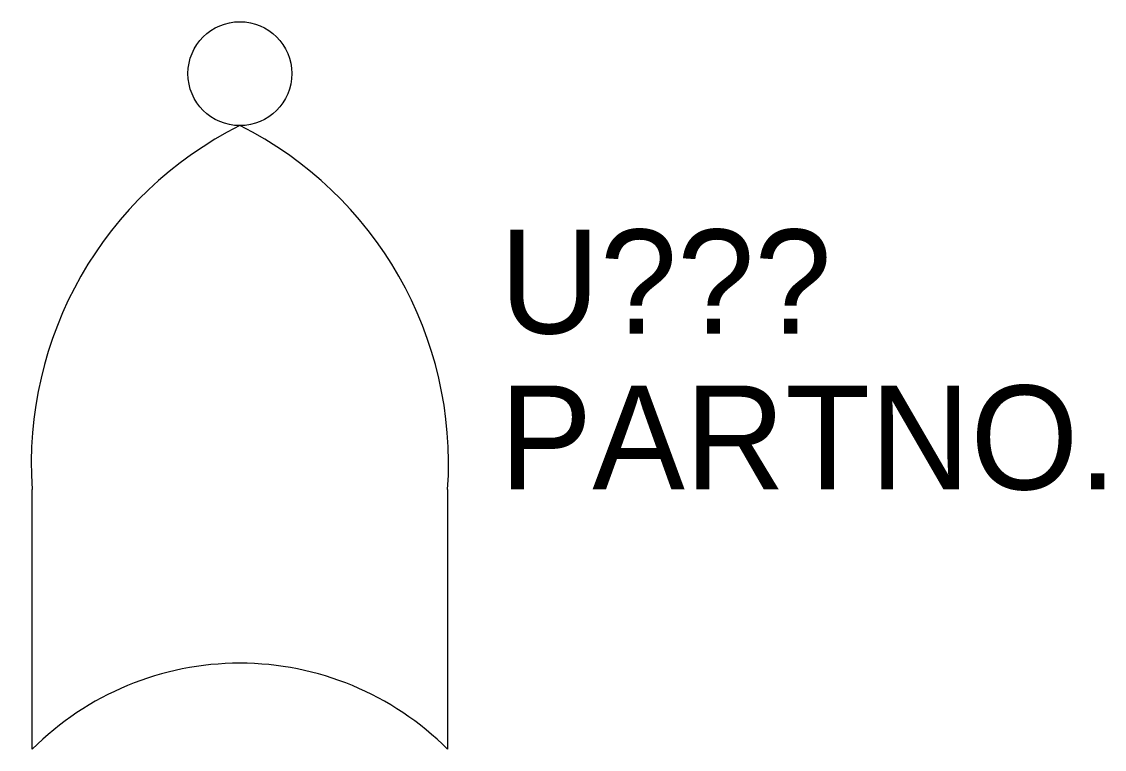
# Model space of a CAD drawing. Extents: x 14.78 to 16.86, y 5.2 to 6.6.
import ezdxf

# ---------------------------------------------------------------- set-up
doc = ezdxf.new("R2010")
doc.units = 0
doc.layers.add('1', color=7, linetype='CONTINUOUS')
doc.layers.add('2', color=2, linetype='CONTINUOUS')

# ---------------------------------------------------------------- blocks, each defined once
blk = doc.blocks.new('NOR')
at = {"layer": '1', "color": 0}
blk.add_circle((-0.1, 0), 0.1, dxfattribs=at)
at = {"layer": '2', "color": 0}
for p, q in [((-1.4, 0.4), (-0.9, 0.4)), ((-0.9, -0.4), (-1.4, -0.4))]:
    blk.add_line(p, q, dxfattribs=at)
for centre, radius, start, end in [((-1.8, 0), 0.5657, 315, 45), ((-0.85, -0.325), 0.7267, 26.5651, 93.9452), ((-0.85, 0.325), 0.7267, 266.0548, 333.4349)]:
    blk.add_arc(centre, radius, start, end, dxfattribs=at)

msp = doc.modelspace()

# ---------------------------------------------------------------- block references
at = {"layer": '1', "color": 0, "rotation": 90}
msp.add_blockref('NOR', (15.2, 6.6), dxfattribs=at)

# ---------------------------------------------------------------- texts
at = {"layer": '1', "color": 0}
for tag, p, s in [('U???', (15.7, 6), 'U???'), ('PARTNO.', (15.7, 5.7), '0000000')]:
    msp.add_attdef(tag, p, s, height=0.2, dxfattribs=at)

doc.saveas('drawing.dxf')
